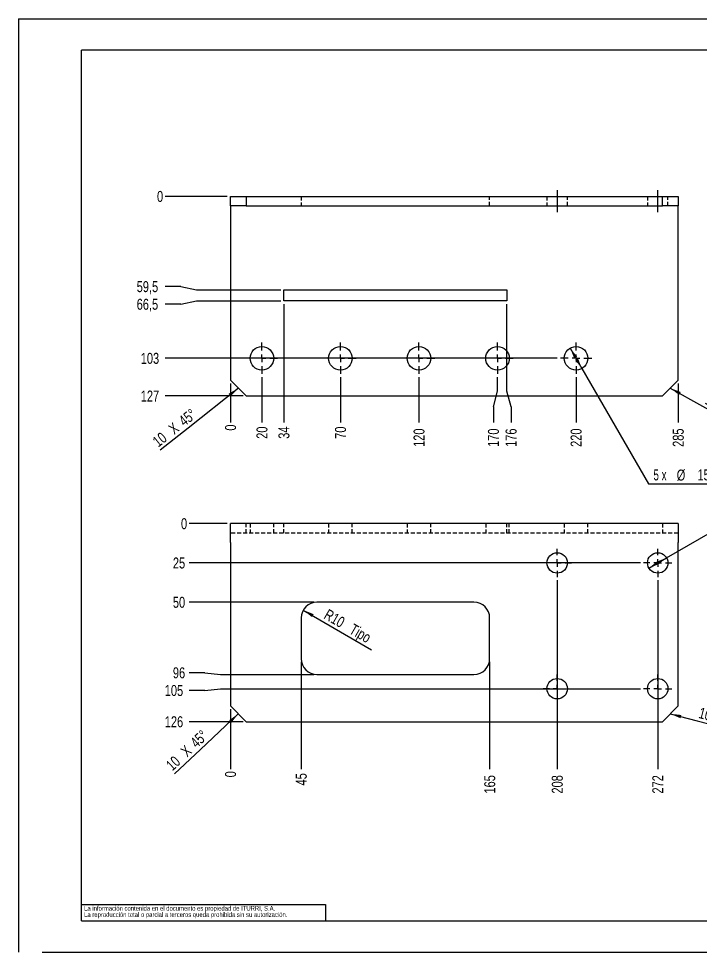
# Model space of a CAD drawing. Extents: x 0 to 1043, y 0 to 317.
# Drawn here: x 0 to 217, y 0 to 297 of the extents above; entities that cross this region are included whole.
import ezdxf

# ---------------------------------------------------------------- set-up
doc = ezdxf.new("R2010")
doc.units = 0
for name, pattern in [('SLD-CENTRADA-TRAZOS-LARGOS', [19.05, 15.24, -1.27, 1.27, -1.27]), ('SLD-CONTINUA', [0]), ('SLD-DISCONTINUA', [1.905, 1.27, -0.635])]:
    doc.linetypes.add(name, pattern=pattern)
doc.layers.get('0').update_dxf_attribs({"linetype": 'CONTINUOUS'})
doc.layers.add('FORMATO', color=7, linetype='SLD-CONTINUA')
doc.layers.add('SLD-0', color=179, linetype='SLD-CONTINUA')
doc.styles.add('SLDTEXTSTYLE1', font='TXT', dxfattribs={"width": 0.75})
doc.styles.add('SLDTEXTSTYLE2', font='TXT', dxfattribs={"width": 0.666667})
doc.dimstyles.new('SLDDIMSTYLE0', dxfattribs={"dimtxt": 3.5, "dimasz": 3.5, "dimexe": 0, "dimexo": 0.0625, "dimgap": 0.875, "dimtad": 0, "dimtih": 1, "dimtoh": 1, "dimdec": 0, "dimlfac": 2, "dimrnd": 1e-09, "dimdsep": 46, "dimtxsty": 'SLDTEXTSTYLE1', "dimblk1": 'NONE', "dimblk2": 'NONE', "dimsah": 1, "dimcen": 0.09, "dimadec": 0, "dimazin": 0, "dimtfac": 1, "dimtdec": 0, "dimtofl": 0, "dimtmove": 0, "dimatfit": 3, "dimldrblk": 'NONE', "dimfxl": 0, "dimtolj": 1, "dimtzin": 12, "dimarcsym": 0})
doc.dimstyles.new('SLDDIMSTYLE1', dxfattribs={"dimtxt": 3.5, "dimasz": 3.5, "dimexe": 0, "dimexo": 0.0625, "dimgap": 0.875, "dimtad": 0, "dimtih": 1, "dimtoh": 1, "dimdec": 1, "dimlfac": 2, "dimrnd": 1e-09, "dimzin": 12, "dimdsep": 46, "dimtxsty": 'SLDTEXTSTYLE1', "dimblk1": 'NONE', "dimblk2": 'NONE', "dimsah": 1, "dimcen": 0.09, "dimadec": 0, "dimazin": 0, "dimtfac": 1, "dimtdec": 1, "dimtofl": 0, "dimtmove": 0, "dimatfit": 3, "dimldrblk": 'NONE', "dimfxl": 0, "dimtolj": 1, "dimtzin": 12, "dimarcsym": 0})
doc.dimstyles.new('SLDDIMSTYLE2', dxfattribs={"dimtxt": 3.5, "dimasz": 3.5, "dimexe": 0, "dimexo": 0.0625, "dimgap": 0.875, "dimtad": 0, "dimtih": 1, "dimtoh": 1, "dimdec": 6, "dimlfac": 2, "dimrnd": 1e-09, "dimzin": 12, "dimdsep": 46, "dimtxsty": 'SLDTEXTSTYLE1', "dimsah": 1, "dimcen": 0, "dimadec": 0, "dimazin": 0, "dimtfac": 1, "dimtdec": 1, "dimtmove": 0, "dimatfit": 3, "dimfxl": 0, "dimtolj": 1, "dimtzin": 12, "dimarcsym": 0})
doc.dimstyles.new('SLDDIMSTYLE3', dxfattribs={"dimtxt": 3.5, "dimasz": 3.5, "dimexe": 0, "dimexo": 0.0625, "dimgap": 0.875, "dimtad": 1, "dimdec": 1, "dimlfac": 2, "dimrnd": 1e-09, "dimzin": 12, "dimdsep": 46, "dimtxsty": 'SLDTEXTSTYLE1', "dimsah": 1, "dimcen": 0, "dimadec": 0, "dimazin": 0, "dimtfac": 1, "dimtdec": 1, "dimtofl": 0, "dimtmove": 1, "dimatfit": 3, "dimfxl": 0, "dimtolj": 1, "dimtzin": 12, "dimarcsym": 0})

# ---------------------------------------------------------------- blocks, each defined once
blk = doc.blocks.new('SW_NOTE_0_4')
at = {"layer": 'SLD-0', "color": 0, "char_height": 1.5, "attachment_point": 1, "style": 'SLDTEXTSTYLE1'}
for s, insert in [('La información contenida en el documento es propiedad de ITURRI, S.A.', (0, 1.93)), ('La reproducción total o parcial a terceros queda prohibida sin su autorización.', (0, -0.07))]:
    blk.add_mtext(s, dxfattribs=dict(at, insert=insert))
blk = doc.blocks.new('SW_NOTE_0_9')
at = {"layer": 'SLD-0', "color": 0, "char_height": 1.5, "attachment_point": 1, "style": 'SLDTEXTSTYLE1'}
for s, insert in [('La información contenida en el documento es propiedad de ITURRI, S.A.', (0, 1.93)), ('La reproducción total o parcial a terceros queda prohibida sin su autorización.', (0, -0.07))]:
    blk.add_mtext(s, dxfattribs=dict(at, insert=insert))
blk = doc.blocks.new('_D')
at = {"layer": 'FORMATO'}
blk.add_line((67.42, 180.97), (67.42, 168.54), dxfattribs=at)
at = {"layer": 'FORMATO', "insert": (65.69, 165.95), "char_height": 3.5, "attachment_point": 1, "rotation": 90, "style": 'SLDTEXTSTYLE1'}
blk.add_mtext('0', dxfattribs=at)
blk = doc.blocks.new('_NONE')
blk = doc.blocks.new('_D_1')
at = {"layer": 'FORMATO', "color": 7}
blk.add_line((77.42, 182.97), (77.42, 168.54), dxfattribs=at)
at = {"layer": 'FORMATO', "color": 7, "insert": (75.69, 163.36), "char_height": 3.5, "attachment_point": 1, "rotation": 90, "style": 'SLDTEXTSTYLE1'}
blk.add_mtext('20', dxfattribs=at)
blk = doc.blocks.new('_D_2')
at = {"layer": 'FORMATO', "color": 7}
blk.add_line((84.42, 206.22), (84.42, 168.54), dxfattribs=at)
at = {"layer": 'FORMATO', "color": 7, "insert": (82.69, 163.36), "char_height": 3.5, "attachment_point": 1, "rotation": 90, "style": 'SLDTEXTSTYLE1'}
blk.add_mtext('34', dxfattribs=at)
blk = doc.blocks.new('_D_3')
at = {"layer": 'FORMATO', "color": 7}
blk.add_line((102.42, 182.97), (102.42, 168.54), dxfattribs=at)
at = {"layer": 'FORMATO', "color": 7, "insert": (100.69, 163.36), "char_height": 3.5, "attachment_point": 1, "rotation": 90, "style": 'SLDTEXTSTYLE1'}
blk.add_mtext('70', dxfattribs=at)
blk = doc.blocks.new('_D_4')
at = {"layer": 'FORMATO', "color": 7}
blk.add_line((127.42, 182.97), (127.42, 168.54), dxfattribs=at)
at = {"layer": 'FORMATO', "color": 7, "insert": (125.69, 160.78), "char_height": 3.5, "attachment_point": 1, "rotation": 90, "style": 'SLDTEXTSTYLE1'}
blk.add_mtext('120', dxfattribs=at)
blk = doc.blocks.new('_D_5')
at = {"layer": 'FORMATO', "color": 7}
for p, q in [((152.42, 178.54), (152.42, 182.97)), ((151.12, 173.54), (152.42, 178.54)), ((151.12, 173.54), (151.12, 168.54))]:
    blk.add_line(p, q, dxfattribs=at)
at = {"layer": 'FORMATO', "color": 7, "insert": (149.38, 160.78), "char_height": 3.5, "attachment_point": 1, "rotation": 90, "style": 'SLDTEXTSTYLE1'}
blk.add_mtext('170', dxfattribs=at)
blk = doc.blocks.new('_D_6')
at = {"layer": 'FORMATO', "color": 7}
for p, q in [((155.42, 178.54), (155.42, 206.22)), ((156.73, 173.54), (155.42, 178.54)), ((156.73, 173.54), (156.73, 168.54))]:
    blk.add_line(p, q, dxfattribs=at)
at = {"layer": 'FORMATO', "color": 7, "insert": (154.99, 160.78), "char_height": 3.5, "attachment_point": 1, "rotation": 90, "style": 'SLDTEXTSTYLE1'}
blk.add_mtext('176', dxfattribs=at)
blk = doc.blocks.new('_D_7')
at = {"layer": 'FORMATO', "color": 7}
blk.add_line((177.42, 182.97), (177.42, 168.54), dxfattribs=at)
at = {"layer": 'FORMATO', "color": 7, "insert": (175.69, 160.78), "char_height": 3.5, "attachment_point": 1, "rotation": 90, "style": 'SLDTEXTSTYLE1'}
blk.add_mtext('220', dxfattribs=at)
blk = doc.blocks.new('_D_8')
at = {"layer": 'FORMATO', "color": 7}
blk.add_line((209.92, 180.97), (209.92, 168.54), dxfattribs=at)
at = {"layer": 'FORMATO', "color": 7, "insert": (208.19, 160.78), "char_height": 3.5, "attachment_point": 1, "rotation": 90, "style": 'SLDTEXTSTYLE1'}
blk.add_mtext('285', dxfattribs=at)
blk = doc.blocks.new('_D_9')
at = {"layer": 'FORMATO'}
blk.add_line((66.42, 240.47), (46.62, 240.47), dxfattribs=at)
at = {"layer": 'FORMATO', "insert": (44.04, 242.2), "char_height": 3.5, "attachment_point": 1, "style": 'SLDTEXTSTYLE1'}
blk.add_mtext('0', dxfattribs=at)
blk = doc.blocks.new('_D_10')
at = {"layer": 'FORMATO', "color": 7}
for p, q in [((51.62, 211.78), (46.62, 211.78)), ((51.62, 211.78), (56.62, 210.72)), ((56.62, 210.72), (83.42, 210.72))]:
    blk.add_line(p, q, dxfattribs=at)
at = {"layer": 'FORMATO', "color": 7, "insert": (37.57, 213.51), "char_height": 3.5, "attachment_point": 1, "style": 'SLDTEXTSTYLE1'}
blk.add_mtext('59,5', dxfattribs=at)
blk = doc.blocks.new('_D_11')
at = {"layer": 'FORMATO', "color": 7}
for p, q in [((51.62, 206.16), (46.62, 206.16)), ((51.62, 206.16), (56.62, 207.22)), ((56.62, 207.22), (83.42, 207.22))]:
    blk.add_line(p, q, dxfattribs=at)
at = {"layer": 'FORMATO', "color": 7, "insert": (37.57, 207.9), "char_height": 3.5, "attachment_point": 1, "style": 'SLDTEXTSTYLE1'}
blk.add_mtext('66,5', dxfattribs=at)
blk = doc.blocks.new('_D_12')
at = {"layer": 'FORMATO', "color": 7}
blk.add_line((171.42, 188.97), (46.62, 188.97), dxfattribs=at)
at = {"layer": 'FORMATO', "color": 7, "insert": (38.86, 190.7), "char_height": 3.5, "attachment_point": 1, "style": 'SLDTEXTSTYLE1'}
blk.add_mtext('103', dxfattribs=at)
blk = doc.blocks.new('_D_13')
at = {"layer": 'FORMATO', "color": 7}
blk.add_line((71.42, 176.97), (46.62, 176.97), dxfattribs=at)
at = {"layer": 'FORMATO', "color": 7, "insert": (38.86, 178.7), "char_height": 3.5, "attachment_point": 1, "style": 'SLDTEXTSTYLE1'}
blk.add_mtext('127', dxfattribs=at)
blk = doc.blocks.new('_D_14')
at = {"layer": 'FORMATO'}
for p, q in [((175.55, 192.22), (179.3, 185.72)), ((179.3, 185.72), (200.47, 149.05)), ((200.47, 149.05), (247.02, 149.05))]:
    blk.add_line(p, q, dxfattribs=at)
for points in [[(175.55, 192.22), (176.83, 188.92), (177.76, 189.46)], [(179.3, 185.72), (178.01, 189.02), (177.08, 188.48)]]:
    blk.add_solid(points, dxfattribs=at)
at = {"layer": 'FORMATO', "char_height": 3.5, "attachment_point": 1}
for s, insert, style in [('5 x', (202.06, 153.62), 'SLDTEXTSTYLE2'), ('%%c', (209.47, 153.56), 'SLDTEXTSTYLE1'), ('15 POR TODO', (216.06, 153.62), 'SLDTEXTSTYLE1')]:
    blk.add_mtext(s, dxfattribs=dict(at, insert=insert, style=style))
blk = doc.blocks.new('SW_CHAMFER_DIMENSION_0')
at = {"layer": 'FORMATO', "color": 0}
for p, q in [((-10.29, 5.74), (0, 0)), ((0, 0), (15.43, -8.56))]:
    blk.add_line(p, q, dxfattribs=at)
blk.add_solid([(-10.29, 5.74), (-7.5, 3.56), (-6.97, 4.5)], dxfattribs=at)
at = {"layer": 'FORMATO', "color": 0, "char_height": 3.5, "attachment_point": 1, "rotation": 330.9751, "style": 'SLDTEXTSTYLE1'}
for s, insert in [('10', (2.19, 3.95)), ('X', (7.86, 0.8)), ('45°', (11.46, -1.2))]:
    blk.add_mtext(s, dxfattribs=dict(at, insert=insert))
blk = doc.blocks.new('SW_CHAMFER_DIMENSION_1')
at = {"layer": 'FORMATO', "color": 0}
for p, q in [((24.86, 19.73), (8.85, 7.02)), ((8.85, 7.02), (0, 0))]:
    blk.add_line(p, q, dxfattribs=at)
blk.add_solid([(24.86, 19.73), (21.78, 17.98), (22.45, 17.14)], dxfattribs=at)
at = {"layer": 'FORMATO', "color": 0, "char_height": 3.5, "attachment_point": 1, "rotation": 38.4132, "style": 'SLDTEXTSTYLE1'}
for s, insert in [('45°', (5.5, 10.12)), ('X', (2.28, 7.56)), ('10', (-2.8, 3.54))]:
    blk.add_mtext(s, dxfattribs=dict(at, insert=insert))
blk = doc.blocks.new('SW_CENTERMARKSYMBOL_0')
at = {"layer": 'FORMATO', "color": 0}
for p, q in [((0, 2.5), (0, 5)), ((-2.5, 0), (-5, 0)), ((0, 0), (-1.25, 0)), ((0, 0), (0, 1.25)), ((0, 0), (0, -1.25)), ((0, 0), (1.25, 0)), ((2.5, 0), (5, 0)), ((0, -2.5), (0, -5))]:
    blk.add_line(p, q, dxfattribs=at)
blk = doc.blocks.new('SW_CENTERMARKSYMBOL_1')
at = {"layer": 'FORMATO', "color": 0}
for p, q in [((0, 2.5), (0, 5)), ((-2.5, 0), (-5, 0)), ((0, 0), (-1.25, 0)), ((0, 0), (0, 1.25)), ((0, 0), (0, -1.25)), ((0, 0), (1.25, 0)), ((2.5, 0), (5, 0)), ((0, -2.5), (0, -5))]:
    blk.add_line(p, q, dxfattribs=at)
blk = doc.blocks.new('SW_CENTERMARKSYMBOL_2')
at = {"layer": 'FORMATO', "color": 0}
for p, q in [((0, 2.5), (0, 5)), ((-2.5, 0), (-5, 0)), ((0, 0), (-1.25, 0)), ((0, 0), (0, 1.25)), ((0, 0), (0, -1.25)), ((0, 0), (1.25, 0)), ((2.5, 0), (5, 0)), ((0, -2.5), (0, -5))]:
    blk.add_line(p, q, dxfattribs=at)
blk = doc.blocks.new('SW_CENTERMARKSYMBOL_3')
at = {"layer": 'FORMATO', "color": 0}
for p, q in [((0, 2.5), (0, 5)), ((-2.5, 0), (-5, 0)), ((0, 0), (-1.25, 0)), ((0, 0), (0, 1.25)), ((0, 0), (0, -1.25)), ((0, 0), (1.25, 0)), ((2.5, 0), (5, 0)), ((0, -2.5), (0, -5))]:
    blk.add_line(p, q, dxfattribs=at)
blk = doc.blocks.new('SW_CENTERMARKSYMBOL_4')
at = {"layer": 'FORMATO', "color": 0}
for p, q in [((0, 2.5), (0, 5)), ((-2.5, 0), (-5, 0)), ((0, 0), (-1.25, 0)), ((0, 0), (0, 1.25)), ((0, 0), (0, -1.25)), ((0, 0), (1.25, 0)), ((2.5, 0), (5, 0)), ((0, -2.5), (0, -5))]:
    blk.add_line(p, q, dxfattribs=at)
blk = doc.blocks.new('_D_17')
at = {"layer": 'FORMATO'}
blk.add_line((67.42, 77.37), (67.42, 58.25), dxfattribs=at)
at = {"layer": 'FORMATO', "insert": (65.69, 55.67), "char_height": 3.5, "attachment_point": 1, "rotation": 90, "style": 'SLDTEXTSTYLE1'}
blk.add_mtext('0', dxfattribs=at)
blk = doc.blocks.new('_D_18')
at = {"layer": 'FORMATO', "color": 7}
blk.add_line((89.92, 92.37), (89.92, 58.25), dxfattribs=at)
at = {"layer": 'FORMATO', "color": 7, "insert": (88.19, 53.08), "char_height": 3.5, "attachment_point": 1, "rotation": 90, "style": 'SLDTEXTSTYLE1'}
blk.add_mtext('45', dxfattribs=at)
blk = doc.blocks.new('_D_19')
at = {"layer": 'FORMATO', "color": 7}
blk.add_line((149.92, 92.37), (149.92, 58.25), dxfattribs=at)
at = {"layer": 'FORMATO', "color": 7, "insert": (148.19, 50.5), "char_height": 3.5, "attachment_point": 1, "rotation": 90, "style": 'SLDTEXTSTYLE1'}
blk.add_mtext('165', dxfattribs=at)
blk = doc.blocks.new('_D_20')
at = {"layer": 'FORMATO', "color": 7}
blk.add_line((171.42, 118.37), (171.42, 58.25), dxfattribs=at)
at = {"layer": 'FORMATO', "color": 7, "insert": (169.69, 50.5), "char_height": 3.5, "attachment_point": 1, "rotation": 90, "style": 'SLDTEXTSTYLE1'}
blk.add_mtext('208', dxfattribs=at)
blk = doc.blocks.new('_D_21')
at = {"layer": 'FORMATO', "color": 7}
blk.add_line((203.42, 118.37), (203.42, 58.25), dxfattribs=at)
at = {"layer": 'FORMATO', "color": 7, "insert": (201.69, 50.5), "char_height": 3.5, "attachment_point": 1, "rotation": 90, "style": 'SLDTEXTSTYLE1'}
blk.add_mtext('272', dxfattribs=at)
blk = doc.blocks.new('_D_22')
at = {"layer": 'FORMATO'}
blk.add_line((66.42, 136.37), (54.26, 136.37), dxfattribs=at)
at = {"layer": 'FORMATO', "insert": (51.67, 138.1), "char_height": 3.5, "attachment_point": 1, "style": 'SLDTEXTSTYLE1'}
blk.add_mtext('0', dxfattribs=at)
blk = doc.blocks.new('_D_23')
at = {"layer": 'FORMATO', "color": 7}
blk.add_line((197.92, 123.87), (54.26, 123.87), dxfattribs=at)
at = {"layer": 'FORMATO', "color": 7, "insert": (49.09, 125.6), "char_height": 3.5, "attachment_point": 1, "style": 'SLDTEXTSTYLE1'}
blk.add_mtext('25', dxfattribs=at)
blk = doc.blocks.new('_D_24')
at = {"layer": 'FORMATO', "color": 7}
blk.add_line((93.92, 111.37), (54.26, 111.37), dxfattribs=at)
at = {"layer": 'FORMATO', "color": 7, "insert": (49.09, 113.1), "char_height": 3.5, "attachment_point": 1, "style": 'SLDTEXTSTYLE1'}
blk.add_mtext('50', dxfattribs=at)
blk = doc.blocks.new('_D_25')
at = {"layer": 'FORMATO', "color": 7}
for p, q in [((59.26, 88.92), (54.26, 88.92)), ((59.26, 88.92), (64.26, 88.37)), ((64.26, 88.37), (93.92, 88.37))]:
    blk.add_line(p, q, dxfattribs=at)
at = {"layer": 'FORMATO', "color": 7, "insert": (49.09, 90.66), "char_height": 3.5, "attachment_point": 1, "style": 'SLDTEXTSTYLE1'}
blk.add_mtext('96', dxfattribs=at)
blk = doc.blocks.new('_D_26')
at = {"layer": 'FORMATO', "color": 7}
for p, q in [((59.26, 83.31), (54.26, 83.31)), ((59.26, 83.31), (64.26, 83.87)), ((64.26, 83.87), (197.92, 83.87))]:
    blk.add_line(p, q, dxfattribs=at)
at = {"layer": 'FORMATO', "color": 7, "insert": (46.5, 85.04), "char_height": 3.5, "attachment_point": 1, "style": 'SLDTEXTSTYLE1'}
blk.add_mtext('105', dxfattribs=at)
blk = doc.blocks.new('_D_27')
at = {"layer": 'FORMATO', "color": 7}
blk.add_line((71.42, 73.37), (54.26, 73.37), dxfattribs=at)
at = {"layer": 'FORMATO', "color": 7, "insert": (46.5, 75.1), "char_height": 3.5, "attachment_point": 1, "style": 'SLDTEXTSTYLE1'}
blk.add_mtext('126', dxfattribs=at)
blk = doc.blocks.new('_D_28')
at = {"layer": 'FORMATO'}
for p, q in [((206.24, 125.49), (220.21, 133.56)), ((220.21, 133.56), (266.76, 133.56)), ((200.61, 122.24), (206.24, 125.49))]:
    blk.add_line(p, q, dxfattribs=at)
for points in [[(206.24, 125.49), (202.94, 124.21), (203.47, 123.28)], [(200.61, 122.24), (203.91, 123.53), (203.37, 124.46)]]:
    blk.add_solid(points, dxfattribs=at)
at = {"layer": 'FORMATO', "char_height": 3.5, "attachment_point": 1}
for s, insert, style in [('4 x', (221.8, 138.13), 'SLDTEXTSTYLE2'), ('%%c', (229.22, 138.07), 'SLDTEXTSTYLE1'), ('13 POR TODO', (235.81, 138.13), 'SLDTEXTSTYLE1')]:
    blk.add_mtext(s, dxfattribs=dict(at, insert=insert, style=style))
blk = doc.blocks.new('SW_CHAMFER_DIMENSION_2')
at = {"layer": 'FORMATO', "color": 0}
for p, q in [((-8.53, 2.25), (0, 0)), ((0, 0), (17.07, -4.44))]:
    blk.add_line(p, q, dxfattribs=at)
blk.add_solid([(-8.53, 2.25), (-5.28, 0.84), (-5, 1.88)], dxfattribs=at)
at = {"layer": 'FORMATO', "color": 0, "char_height": 3.5, "attachment_point": 1, "rotation": 345.4179, "style": 'SLDTEXTSTYLE1'}
for s, insert in [('10', (1.14, 4.37)), ('X', (7.41, 2.73)), ('45°', (11.4, 1.7))]:
    blk.add_mtext(s, dxfattribs=dict(at, insert=insert))
blk = doc.blocks.new('SW_CHAMFER_DIMENSION_3')
at = {"layer": 'FORMATO', "color": 0}
for p, q in [((20.3, 19.08), (8.24, 7.72)), ((8.24, 7.72), (0, 0))]:
    blk.add_line(p, q, dxfattribs=at)
blk.add_solid([(20.3, 19.08), (17.38, 17.07), (18.12, 16.29)], dxfattribs=at)
at = {"layer": 'FORMATO', "color": 0, "char_height": 3.5, "attachment_point": 1, "rotation": 43.1643, "style": 'SLDTEXTSTYLE1'}
for s, insert in [('45°', (4.65, 10.54)), ('X', (1.64, 7.73)), ('10', (-3.09, 3.29))]:
    blk.add_mtext(s, dxfattribs=dict(at, insert=insert))
blk = doc.blocks.new('_D_29')
at = {"layer": 'FORMATO', "color": 7}
blk.add_line((90.59, 108.87), (112.34, 96.22), dxfattribs=at)
blk.add_solid([(90.59, 108.87), (93.35, 106.64), (93.89, 107.57)], dxfattribs=at)
at = {"layer": 'FORMATO', "color": 7, "char_height": 3.5, "attachment_point": 1, "rotation": 330, "style": 'SLDTEXTSTYLE1'}
for s, insert in [('R10', (98.61, 109.36)), ('Tipo', (106.68, 104.7))]:
    blk.add_mtext(s, dxfattribs=dict(at, insert=insert))
blk = doc.blocks.new('SW_CENTERMARKSYMBOL_5')
at = {"layer": 'FORMATO', "color": 0}
for p, q in [((0, 2.5), (0, 4.5)), ((-2.5, 0), (-4.5, 0)), ((0, 0), (-1.25, 0)), ((0, 0), (0, 1.25)), ((0, 0), (0, -1.25)), ((0, 0), (1.25, 0)), ((2.5, 0), (4.5, 0)), ((0, -2.5), (0, -4.5))]:
    blk.add_line(p, q, dxfattribs=at)
blk = doc.blocks.new('SW_CENTERMARKSYMBOL_6')
at = {"layer": 'FORMATO', "color": 0}
for p, q in [((0, 2.5), (0, 4.5)), ((-2.5, 0), (-4.5, 0)), ((0, 0), (-1.25, 0)), ((0, 0), (0, 1.25)), ((0, 0), (0, -1.25)), ((0, 0), (1.25, 0)), ((2.5, 0), (4.5, 0)), ((0, -2.5), (0, -4.5))]:
    blk.add_line(p, q, dxfattribs=at)
blk = doc.blocks.new('SW_CENTERMARKSYMBOL_7')
at = {"layer": 'FORMATO', "color": 0}
for p, q in [((0, 2.5), (0, 4.5)), ((-2.5, 0), (-4.5, 0)), ((0, 0), (-1.25, 0)), ((0, 0), (0, 1.25)), ((0, 0), (0, -1.25)), ((0, 0), (1.25, 0)), ((2.5, 0), (4.5, 0)), ((0, -2.5), (0, -4.5))]:
    blk.add_line(p, q, dxfattribs=at)
blk = doc.blocks.new('SW_CENTERMARKSYMBOL_8')
at = {"layer": 'FORMATO', "color": 0}
for p, q in [((0, 2.5), (0, 4.5)), ((-2.5, 0), (-4.5, 0)), ((0, 0), (-1.25, 0)), ((0, 0), (0, 1.25)), ((0, 0), (0, -1.25)), ((0, 0), (1.25, 0)), ((2.5, 0), (4.5, 0)), ((0, -2.5), (0, -4.5))]:
    blk.add_line(p, q, dxfattribs=at)

msp = doc.modelspace()

# ---------------------------------------------------------------- linework, layer by layer
at = {"color": 7, "linetype": 'SLD-CONTINUA'}
for p, q in [((0, 297), (420, 297)), ((0, 297), (0, -0.00134922)), ((410, 287), (20, 287)), ((20, 10), (20, 287)), ((67.42193886, 237.47071714), (67.42193886, 240.47071714)), ((67.42193886, 240.47071714), (72.42193886, 240.47071714)), ((72.42193886, 240.47071714), (72.42193886, 237.47071714)), ((72.42193886, 240.47071714), (204.92193886, 240.47071714)), ((204.92193886, 237.47071714), (204.92193886, 240.47071714)), ((204.92193886, 240.47071714), (209.92193886, 240.47071714)), ((209.92193886, 240.47071714), (209.92193886, 237.47071714)), ((72.42193886, 237.47071714), (67.42193886, 237.47071714)), ((67.42193886, 237.47071714), (67.42193886, 234.47071714)), ((72.42193886, 237.47071714), (204.92193886, 237.47071714)), ((209.92193886, 237.47071714), (204.92193886, 237.47071714)), ((209.92193886, 234.47071714), (209.92193886, 237.47071714)), ((67.42193886, 234.47071714), (67.42193886, 181.97071714)), ((209.92193886, 181.97071714), (209.92193886, 234.47071714)), ((84.42193886, 207.22071714), (84.42193886, 210.72071714)), ((84.42193886, 210.72071714), (155.42193886, 210.72071714)), ((155.42193886, 210.72071714), (155.42193886, 207.22071714)), ((155.42193886, 207.22071714), (84.42193886, 207.22071714)), ((67.42193886, 181.97071714), (72.42193886, 176.97071714)), ((204.92193886, 176.97071714), (209.92193886, 181.97071714)), ((72.42193886, 176.97071714), (204.92193886, 176.97071714)), ((67.42193886, 130.36658718), (67.42193886, 136.36658718)), ((209.92193886, 136.36658718), (67.42193886, 136.36658718)), ((209.92193886, 136.36658718), (209.92193886, 130.36658718)), ((67.42193886, 130.36658718), (67.42193886, 78.36658718)), ((209.92193886, 78.36658718), (209.92193886, 130.36658718)), ((144.92193886, 111.36658718), (94.92193886, 111.36658718)), ((89.92193886, 106.36658718), (89.92193886, 93.36658718)), ((149.92193886, 93.36658718), (149.92193886, 106.36658718)), ((94.92193886, 88.36658718), (144.92193886, 88.36658718)), ((67.42193886, 78.36658718), (72.42193886, 73.36658718)), ((204.92193886, 73.36658718), (209.92193886, 78.36658718)), ((72.42193886, 73.36658718), (204.92193886, 73.36658718)), ((20, 10), (410, 10)), ((7.53061837, 0), (420, 0))]:
    msp.add_line(p, q, dxfattribs=at)
at = {"color": 7, "linetype": 'SLD-DISCONTINUA'}
for p, q in [((89.92193886, 240.47071714), (89.92193886, 237.47071714)), ((149.92193886, 237.47071714), (149.92193886, 240.47071714)), ((168.17193886, 240.47071714), (168.17193886, 237.47071714)), ((174.67193886, 237.47071714), (174.67193886, 240.47071714)), ((200.17193886, 240.47071714), (200.17193886, 237.47071714)), ((206.67193886, 237.47071714), (206.67193886, 240.47071714)), ((72.42193886, 133.36658718), (72.42193886, 136.36658718)), ((73.67193886, 136.36658718), (73.67193886, 133.36658718)), ((81.17193886, 133.36658718), (81.17193886, 136.36658718)), ((84.42193886, 133.36658718), (84.42193886, 136.36658718)), ((98.67193886, 136.36658718), (98.67193886, 133.36658718)), ((106.17193886, 133.36658718), (106.17193886, 136.36658718)), ((123.67193886, 136.36658718), (123.67193886, 133.36658718)), ((131.17193886, 133.36658718), (131.17193886, 136.36658718)), ((148.67193886, 136.36658718), (148.67193886, 133.36658718)), ((155.42193886, 133.36658718), (155.42193886, 136.36658718)), ((156.17193886, 133.36658718), (156.17193886, 136.36658718)), ((173.67193886, 136.36658718), (173.67193886, 133.36658718)), ((181.17193886, 133.36658718), (181.17193886, 136.36658718)), ((204.92193886, 136.36658718), (204.92193886, 133.36658718)), ((209.92193886, 133.36658718), (67.42193886, 133.36658718))]:
    msp.add_line(p, q, dxfattribs=at)
at = {"color": 7, "linetype": 'SLD-CONTINUA'}
for centre, radius in [((77.42193886, 188.97071714), 3.75), ((102.42193886, 188.97071714), 3.75), ((127.42193886, 188.97071714), 3.75), ((152.42193886, 188.97071714), 3.75), ((177.42193886, 188.97071714), 3.75), ((171.42193886, 123.86658718), 3.25), ((203.42193886, 123.86658718), 3.25), ((171.42193886, 83.86658718), 3.25), ((203.42193886, 83.86658718), 3.25)]:
    msp.add_circle(centre, radius, dxfattribs=at)
for centre, start, end in [((94.92193886, 106.36658718), 90, 180), ((144.92193886, 106.36658718), 0, 90), ((94.92193886, 93.36658718), 180, 270), ((144.92193886, 93.36658718), 270, 0)]:
    msp.add_arc(centre, 5, start, end, dxfattribs=at)
at = {"layer": 'FORMATO', "color": 7, "linetype": 'SLD-CENTRADA-TRAZOS-LARGOS'}
for p, q in [((171.42193886, 242.47071714), (171.42193886, 235.47071714)), ((203.42193886, 235.47071714), (203.42193886, 242.47071714))]:
    msp.add_line(p, q, dxfattribs=at)
at = {"layer": 'SLD-0'}
for p, q in [((20.00221813, 15.24515472), (97.62867325, 15.24515472)), ((97.62867325, 15.24515472), (97.62867325, 10))]:
    msp.add_line(p, q, dxfattribs=at)

# ---------------------------------------------------------------- block references
at = {"layer": 'FORMATO', "color": 7}
for name, p in [('SW_CENTERMARKSYMBOL_0', (77.42193886, 188.97071714)), ('SW_CENTERMARKSYMBOL_1', (102.42193886, 188.97071714)), ('SW_CENTERMARKSYMBOL_2', (127.42193886, 188.97071714)), ('SW_CENTERMARKSYMBOL_3', (152.42193886, 188.97071714)), ('SW_CENTERMARKSYMBOL_4', (177.42193886, 188.97071714)), ('SW_CENTERMARKSYMBOL_5', (171.42193886, 123.86658718)), ('SW_CENTERMARKSYMBOL_6', (203.42193886, 123.86658718)), ('SW_CENTERMARKSYMBOL_7', (171.42193886, 83.86658718)), ('SW_CENTERMARKSYMBOL_8', (203.42193886, 83.86658718))]:
    msp.add_blockref(name, p, dxfattribs=at)
at = {"layer": 'FORMATO'}
for name, p in [('SW_CHAMFER_DIMENSION_1', (45.06647018, 159.73575301)), ('SW_CHAMFER_DIMENSION_0', (217.71199729, 173.73299729)), ('SW_CHAMFER_DIMENSION_2', (215.94768857, 73.61449777)), ('SW_CHAMFER_DIMENSION_3', (49.62156854, 56.78792661))]:
    msp.add_blockref(name, p, dxfattribs=at)
at = {"layer": 'SLD-0'}
for name in ['SW_NOTE_0_4', 'SW_NOTE_0_9']:
    msp.add_blockref(name, (20.83783391, 12.81920449), dxfattribs=at)

# ---------------------------------------------------------------- dimensions: what is measured, and where the dimension line sits
at = {"layer": 'FORMATO'}
for feature_location, offset, dtype, origin, picture, middle in [((67.421938857, 240.4707171425), (-20.798931759, 0), 0, (67.421938857, 240.4707171425), '_D_9', (45.3299515012, 240.4707171425)), ((67.421938857, 181.9707171425), (0, -13.4342521216), 1, (67.421938857, 181.9707171425), '_D', (67.421938857, 167.2434094242)), ((67.421938857, 136.3665871829), (-13.1620237567, 0), 0, (67.421938857, 136.3665871829), '_D_22', (52.9668595036, 136.3665871829)), ((67.421938857, 78.3665871829), (0, -20.1126799052), 1, (67.421938857, 78.3665871829), '_D_17', (67.421938857, 56.960851681))]:
    dim = msp.add_ordinate_dim(feature_location=feature_location, offset=offset, dtype=dtype, origin=origin, dimstyle='SLDDIMSTYLE0', dxfattribs=at)
    dim.commit()
    dim.dimension.update_dxf_attribs({"geometry": picture, "text_midpoint": middle})
at = {"layer": 'FORMATO', "color": 7}
for feature_location, offset, dtype, origin, picture, middle in [((84.42193886, 210.72071714), (-37.79893176, 1.05590625), 0, (67.42193886, 240.47071714), '_D_10', (42.09731257, 211.77662339)), ((84.42193886, 207.22071714), (-37.79893176, -1.05590625), 0, (67.42193886, 240.47071714), '_D_11', (42.09731257, 206.1648109)), ((172.42193886, 188.97071714), (-125.79893176, 0), 0, (67.42193886, 240.47071714), '_D_12', (42.74384042, 188.97071714)), ((72.42193886, 176.97071714), (-25.79893176, 0), 0, (67.42193886, 240.47071714), '_D_13', (42.74384042, 176.97071714)), ((84.42193886, 207.22071714), (0, -38.68425212), 1, (67.42193886, 181.97071714), '_D_2', (84.42193886, 165.95035383)), ((155.42193886, 207.22071714), (1.30590625, -38.68425212), 1, (67.42193886, 181.97071714), '_D_6', (156.7278451, 164.65729835)), ((77.42193886, 183.97071714), (0, -15.43425212), 1, (67.42193886, 181.97071714), '_D_1', (77.42193886, 165.95035383)), ((102.42193886, 183.97071714), (0, -15.43425212), 1, (67.42193886, 181.97071714), '_D_3', (102.42193886, 165.95035383)), ((127.42193886, 183.97071714), (0, -15.43425212), 1, (67.42193886, 181.97071714), '_D_4', (127.42193886, 164.65729835)), ((152.42193886, 183.97071714), (-1.30590625, -15.43425212), 1, (67.42193886, 181.97071714), '_D_5', (151.11603261, 164.65729835)), ((177.42193886, 183.97071714), (0, -15.43425212), 1, (67.42193886, 181.97071714), '_D_7', (177.42193886, 164.65729835)), ((209.92193886, 181.97071714), (0, -13.43425212), 1, (67.42193886, 181.97071714), '_D_8', (209.92193886, 164.65729835)), ((198.92193886, 83.86658718), (-144.66202376, -0.55590625), 0, (67.42193886, 136.36658718), '_D_26', (50.38074843, 83.31068094)), ((72.42193886, 73.36658718), (-18.16202376, 0), 0, (67.42193886, 136.36658718), '_D_27', (50.38074843, 73.36658718)), ((198.92193886, 123.86658718), (-144.66202376, 0), 0, (67.42193886, 136.36658718), '_D_23', (51.67380391, 123.86658718)), ((94.92193886, 111.36658718), (-40.66202376, 0), 0, (67.42193886, 136.36658718), '_D_24', (51.67380391, 111.36658718)), ((94.92193886, 88.36658718), (-40.66202376, 0.55590625), 0, (67.42193886, 136.36658718), '_D_25', (51.67380391, 88.92249343)), ((171.42193886, 119.36658718), (0, -61.11267991), 1, (67.42193886, 78.36658718), '_D_20', (171.42193886, 54.3747406)), ((203.42193886, 119.36658718), (0, -61.11267991), 1, (67.42193886, 78.36658718), '_D_21', (203.42193886, 54.3747406)), ((89.92193886, 93.36658718), (0, -35.11267991), 1, (67.42193886, 78.36658718), '_D_18', (89.92193886, 55.66779608)), ((149.92193886, 93.36658718), (0, -35.11267991), 1, (67.42193886, 78.36658718), '_D_19', (149.92193886, 54.3747406))]:
    dim = msp.add_ordinate_dim(feature_location=feature_location, offset=offset, dtype=dtype, origin=origin, dimstyle='SLDDIMSTYLE1', dxfattribs=at)
    dim.commit()
    dim.dimension.update_dxf_attribs({"geometry": picture, "text_midpoint": middle})
at = {"layer": 'FORMATO'}
for p1, p2, text, picture, middle in [((179.29693886, 185.72312188), (175.54693886, 192.21831241), '5 x <> POR TODO\\P', '_D_14', (224.53703108, 151.85570627)), ((206.23652142, 125.49158718), (200.60735629, 122.24158718), '4 x <> POR TODO\\P', '_D_28', (244.28175524, 136.36658718))]:
    dim = msp.add_diameter_dim_2p(p1=p1, p2=p2, text=text, dimstyle='SLDDIMSTYLE2', dxfattribs=at)
    dim.commit()
    dim.dimension.update_dxf_attribs({"geometry": picture, "text_midpoint": middle, "dimtype": 163})
at = {"layer": 'FORMATO', "color": 7}
dim = msp.add_radius_dim(center=(94.92193886, 106.36658718), mpoint=(90.59181184, 108.86658718), text='<> Tipo', dimstyle='SLDDIMSTYLE3', dxfattribs=at)
dim.commit()
dim.dimension.update_dxf_attribs({"geometry": '_D_29', "text_midpoint": (104.66956572, 100.73880796), "dimtype": 164})

doc.saveas('drawing.dxf')
